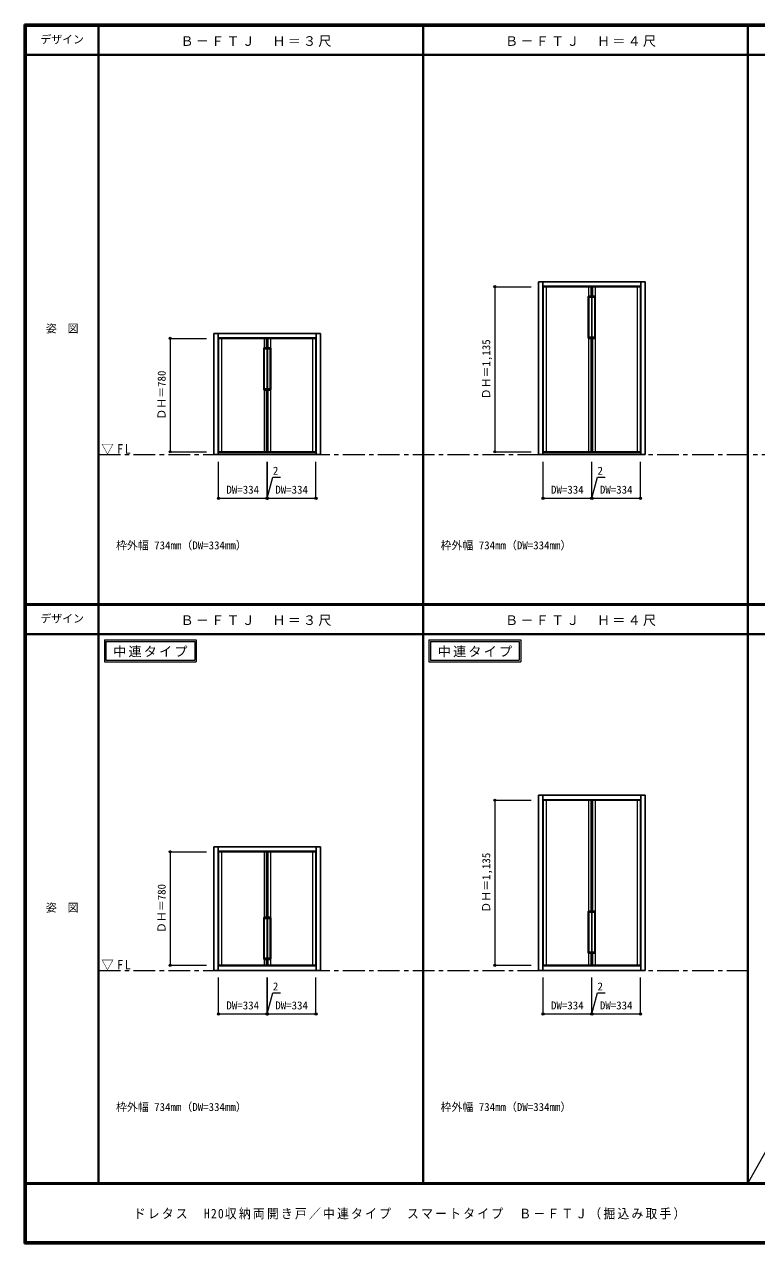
# Model space of a CAD drawing. Units: millimetres, scale not verified. Extents: x -6000 to 5700, y -4307 to 4260.
# Drawn here: x -6000 to -966, y -4205 to 4175 of the extents above; entities that cross this region are included whole.
import ezdxf
from ezdxf.enums import TextEntityAlignment as Align

# ---------------------------------------------------------------- set-up
doc = ezdxf.new("R2010")
doc.units = ezdxf.units.MM
doc.header["$LTSCALE"] = 30
doc.header["$PDMODE"] = 32
doc.header["$PDSIZE"] = 15
doc.linetypes.add('CHAIN1', pattern=[8, 5, -1, 1, -1])
for name, color, linetype, lineweight in [('0-1_通り芯', 7, 'CHAIN1', 18), ('0-2_扉', 3, 'Continuous', 25), ('0-3_仕上げ', 7, 'Continuous', 18), ('0-4_枠', 3, 'Continuous', 25), ('0-A_文字', 7, 'Continuous', 18), ('0-B_寸法', 7, 'Continuous', 9), ('F-1_枠', 6, 'Continuous', 40), ('F-A_文字', 7, 'Continuous', 18)]:
    doc.layers.add(name, color=color, linetype=linetype, lineweight=lineweight)
doc.styles.add('ＭＳ ゴシック', font='')
doc.styles.get('ＭＳ ゴシック').set_extended_font_data('MS Gothic')

msp = doc.modelspace()

# ---------------------------------------------------------------- linework, layer by layer
at = {"layer": '0-1_通り芯'}
msp.add_line((-5490, 1218), (5700, 1218), dxfattribs=at)
at = {"layer": '0-2_扉'}
for p, q in [((-2103.8, 2307), (-2103.8, 2372)), ((-2099.8, 2372), (-2099.8, 1237)), ((-2097.8, 2372), (-2097.8, 1237)), ((-2097.8, 2372), (-1763.8, 2372)), ((-2093.8, 2307), (-2093.8, 2372)), ((-1763.8, 1237), (-1763.8, 2372)), ((-2122.8, 2304), (-2122.8, 2020)), ((-2119.8, 2307), (-2099.8, 2307)), ((-2119.8, 2296), (-2119.8, 2028)), ((-2116.8, 2299), (-2102.8, 2299)), ((-2099.8, 2302), (-2099.8, 2303.5)), ((-2099.8, 2302), (-2099.8, 2303.5)), ((-2077.8, 2307), (-2097.8, 2307)), ((-2097.8, 2302), (-2097.8, 2303.5)), ((-2097.8, 2302), (-2097.8, 2303.5)), ((-2080.8, 2299), (-2094.8, 2299)), ((-2077.8, 2296), (-2077.8, 2028)), ((-2074.8, 2304), (-2074.8, 2020)), ((-4331.4, 2017), (-4665.4, 2017)), ((-4665.4, 2017), (-4665.4, 1237)), ((-4335.4, 1952), (-4335.4, 2017)), ((-4331.4, 2017), (-4331.4, 1237)), ((-4329.4, 2017), (-4329.4, 1237)), ((-4329.4, 2017), (-3995.4, 2017)), ((-4325.4, 1952), (-4325.4, 2017)), ((-3995.4, 1237), (-3995.4, 2017)), ((-2119.8, 2017), (-2099.8, 2017)), ((-2116.8, 2025), (-2102.8, 2025)), ((-2103.8, 1237), (-2103.8, 2017)), ((-2099.8, 2022), (-2099.8, 2020.5)), ((-2099.8, 2022), (-2099.8, 2020.5)), ((-2099.8, 2022), (-2099.8, 2020.5)), ((-2097.8, 2022), (-2097.8, 2020.5)), ((-2097.8, 2022), (-2097.8, 2020.5)), ((-2097.8, 2022), (-2097.8, 2020.5)), ((-2077.8, 2017), (-2097.8, 2017)), ((-2080.8, 2025), (-2094.8, 2025)), ((-2093.8, 1237), (-2093.8, 2017)), ((-4354.4, 1949), (-4354.4, 1665)), ((-4351.4, 1952), (-4331.4, 1952)), ((-4351.4, 1941), (-4351.4, 1673)), ((-4348.4, 1944), (-4334.4, 1944)), ((-4331.4, 1947), (-4331.4, 1948.5)), ((-4331.4, 1947), (-4331.4, 1948.5)), ((-4309.4, 1952), (-4329.4, 1952)), ((-4329.4, 1947), (-4329.4, 1948.5)), ((-4329.4, 1947), (-4329.4, 1948.5)), ((-4312.4, 1944), (-4326.4, 1944)), ((-4309.4, 1941), (-4309.4, 1673)), ((-4306.4, 1949), (-4306.4, 1665)), ((-4351.4, 1662), (-4331.4, 1662)), ((-4348.4, 1670), (-4334.4, 1670)), ((-4335.4, 1237), (-4335.4, 1662)), ((-4331.4, 1667), (-4331.4, 1665.5)), ((-4331.4, 1667), (-4331.4, 1665.5)), ((-4331.4, 1667), (-4331.4, 1665.5)), ((-4329.4, 1667), (-4329.4, 1665.5)), ((-4329.4, 1667), (-4329.4, 1665.5)), ((-4329.4, 1667), (-4329.4, 1665.5)), ((-4309.4, 1662), (-4329.4, 1662)), ((-4312.4, 1670), (-4326.4, 1670)), ((-4325.4, 1237), (-4325.4, 1662)), ((-4331.4, 1237), (-4665.4, 1237)), ((-4329.4, 1237), (-3995.4, 1237)), ((-2099.8, 1237), (-2433.8, 1237)), ((-2097.8, 1237), (-1763.8, 1237)), ((-2103.8, -1919.75), (-2103.8, -1156.75)), ((-2099.8, -1156.75), (-2099.8, -2291.75)), ((-2097.8, -1156.75), (-2097.8, -2291.75)), ((-2097.8, -1156.75), (-1763.8, -1156.75)), ((-2093.8, -1919.75), (-2093.8, -1156.75)), ((-1763.8, -2291.75), (-1763.8, -1156.75)), ((-4331.4, -1511.75), (-4665.4, -1511.75)), ((-4665.4, -1511.75), (-4665.4, -2291.75)), ((-4335.4, -1961.75), (-4335.4, -1511.75)), ((-4331.4, -1511.75), (-4331.4, -2291.75)), ((-4329.4, -1511.75), (-4329.4, -2291.75)), ((-4329.4, -1511.75), (-3995.4, -1511.75)), ((-4325.4, -1961.75), (-4325.4, -1511.75)), ((-3995.4, -2291.75), (-3995.4, -1511.75)), ((-2122.8, -1922.75), (-2122.8, -2206.75)), ((-2119.8, -1919.75), (-2099.8, -1919.75)), ((-2099.8, -1924.75), (-2099.8, -1923.25)), ((-2099.8, -1924.75), (-2099.8, -1923.25)), ((-2077.8, -1919.75), (-2097.8, -1919.75)), ((-2097.8, -1924.75), (-2097.8, -1923.25)), ((-2097.8, -1924.75), (-2097.8, -1923.25)), ((-2074.8, -1922.75), (-2074.8, -2206.75)), ((-4354.4, -1964.75), (-4354.4, -2248.75)), ((-4351.4, -1961.75), (-4331.4, -1961.75)), ((-4351.4, -1972.75), (-4351.4, -2240.75)), ((-4348.4, -1969.75), (-4334.4, -1969.75)), ((-4331.4, -1966.75), (-4331.4, -1965.25)), ((-4331.4, -1966.75), (-4331.4, -1965.25)), ((-4309.4, -1961.75), (-4329.4, -1961.75)), ((-4329.4, -1966.75), (-4329.4, -1965.25)), ((-4329.4, -1966.75), (-4329.4, -1965.25)), ((-4312.4, -1969.75), (-4326.4, -1969.75)), ((-4309.4, -1972.75), (-4309.4, -2240.75)), ((-4306.4, -1964.75), (-4306.4, -2248.75)), ((-2119.8, -1930.75), (-2119.8, -2198.75)), ((-2116.8, -1927.75), (-2102.8, -1927.75)), ((-2080.8, -1927.75), (-2094.8, -1927.75)), ((-2077.8, -1930.75), (-2077.8, -2198.75)), ((-4351.4, -2251.75), (-4331.4, -2251.75)), ((-4348.4, -2243.75), (-4334.4, -2243.75)), ((-4335.4, -2291.75), (-4335.4, -2251.75)), ((-4331.4, -2246.75), (-4331.4, -2248.25)), ((-4331.4, -2246.75), (-4331.4, -2248.25)), ((-4331.4, -2246.75), (-4331.4, -2248.25)), ((-4329.4, -2246.75), (-4329.4, -2248.25)), ((-4329.4, -2246.75), (-4329.4, -2248.25)), ((-4329.4, -2246.75), (-4329.4, -2248.25)), ((-4309.4, -2251.75), (-4329.4, -2251.75)), ((-4312.4, -2243.75), (-4326.4, -2243.75)), ((-4325.4, -2291.75), (-4325.4, -2251.75)), ((-2119.8, -2209.75), (-2099.8, -2209.75)), ((-2116.8, -2201.75), (-2102.8, -2201.75)), ((-2103.8, -2291.75), (-2103.8, -2209.75)), ((-2099.8, -2204.75), (-2099.8, -2206.25)), ((-2099.8, -2204.75), (-2099.8, -2206.25)), ((-2099.8, -2204.75), (-2099.8, -2206.25)), ((-2097.8, -2204.75), (-2097.8, -2206.25)), ((-2097.8, -2204.75), (-2097.8, -2206.25)), ((-2097.8, -2204.75), (-2097.8, -2206.25)), ((-2077.8, -2209.75), (-2097.8, -2209.75)), ((-2080.8, -2201.75), (-2094.8, -2201.75)), ((-2093.8, -2291.75), (-2093.8, -2209.75)), ((-4331.4, -2291.75), (-4665.4, -2291.75)), ((-4329.4, -2291.75), (-3995.4, -2291.75)), ((-2099.8, -2291.75), (-2433.8, -2291.75)), ((-2097.8, -2291.75), (-1763.8, -2291.75))]:
    msp.add_line(p, q, dxfattribs=at)
for points in [[(-2099.8, 2372), (-2433.8, 2372), (-2433.8, 1237)], [(-2099.8, -1156.75), (-2433.8, -1156.75), (-2433.8, -2291.75)]]:
    msp.add_lwpolyline(points, dxfattribs=at)
for centre, start, end in [((-2119.8, 2304), 90, 180), ((-2116.8, 2296), 90, 180), ((-2102.8, 2302), 270, 0), ((-2094.8, 2302), 180, 270), ((-2080.8, 2296), 0, 90), ((-2077.8, 2304), 0, 90), ((-2119.8, 2020), 180, 270), ((-2116.8, 2028), 180, 270), ((-2102.8, 2022), 0, 90), ((-2094.8, 2022), 90, 180), ((-2080.8, 2028), 270, 0), ((-2077.8, 2020), 270, 0), ((-4351.4, 1949), 90, 180), ((-4348.4, 1941), 90, 180), ((-4334.4, 1947), 270, 0), ((-4326.4, 1947), 180, 270), ((-4312.4, 1941), 0, 90), ((-4309.4, 1949), 0, 90), ((-4351.4, 1665), 180, 270), ((-4348.4, 1673), 180, 270), ((-4334.4, 1667), 0, 90), ((-4326.4, 1667), 90, 180), ((-4312.4, 1673), 270, 0), ((-4309.4, 1665), 270, 0), ((-2119.8, -1922.75), 90, 180), ((-2102.8, -1924.75), 270, 0), ((-2094.8, -1924.75), 180, 270), ((-2077.8, -1922.75), 0, 90), ((-4351.4, -1964.75), 90, 180), ((-4348.4, -1972.75), 90, 180), ((-4334.4, -1966.75), 270, 0), ((-4326.4, -1966.75), 180, 270), ((-4312.4, -1972.75), 0, 90), ((-4309.4, -1964.75), 0, 90), ((-2116.8, -1930.75), 90, 180), ((-2080.8, -1930.75), 0, 90), ((-4351.4, -2248.75), 180, 270), ((-4348.4, -2240.75), 180, 270), ((-4334.4, -2246.75), 0, 90), ((-4326.4, -2246.75), 90, 180), ((-4312.4, -2240.75), 270, 0), ((-4309.4, -2248.75), 270, 0), ((-2119.8, -2206.75), 180, 270), ((-2116.8, -2198.75), 180, 270), ((-2102.8, -2204.75), 0, 90), ((-2094.8, -2204.75), 90, 180), ((-2080.8, -2198.75), 270, 0), ((-2077.8, -2206.75), 270, 0)]:
    msp.add_arc(centre, 3, start, end, dxfattribs=at)
at = {"layer": '0-3_仕上げ'}
for p, q in [((-2412.8, 2372), (-2412.8, 1237)), ((-2120.8, 2372), (-2120.8, 2306.83)), ((-2076.8, 2372), (-2076.8, 2306.83)), ((-1784.8, 1237), (-1784.8, 2372)), ((-4644.4, 2017), (-4644.4, 1237)), ((-4352.4, 2017), (-4352.4, 1951.83)), ((-4308.4, 2017), (-4308.4, 1951.83)), ((-4016.4, 1237), (-4016.4, 2017)), ((-2120.8, 2017.17), (-2120.8, 1237)), ((-2076.8, 2017.17), (-2076.8, 1237)), ((-4352.4, 1662.17), (-4352.4, 1237)), ((-4308.4, 1662.17), (-4308.4, 1237)), ((-2412.8, -1156.75), (-2412.8, -2291.75)), ((-2120.8, -1156.75), (-2120.8, -1919.92)), ((-2076.8, -1156.75), (-2076.8, -1919.92)), ((-1784.8, -2291.75), (-1784.8, -1156.75)), ((-4644.4, -1511.75), (-4644.4, -2291.75)), ((-4352.4, -1511.75), (-4352.4, -1961.92)), ((-4308.4, -1511.75), (-4308.4, -1961.92)), ((-4016.4, -2291.75), (-4016.4, -1511.75)), ((-4352.4, -2251.58), (-4352.4, -2291.75)), ((-4308.4, -2251.58), (-4308.4, -2291.75)), ((-2120.8, -2209.58), (-2120.8, -2291.75)), ((-2076.8, -2209.58), (-2076.8, -2291.75))]:
    msp.add_line(p, q, dxfattribs=at)
at = {"layer": '0-4_枠'}
for p, q in [((-2465.8, 1218), (-2465.8, 2405)), ((-2465.8, 2405), (-1731.8, 2405)), ((-2435.8, 1218), (-2435.8, 2405)), ((-2435.8, 2375), (-1761.8, 2375)), ((-1761.8, 1218), (-1761.8, 2405)), ((-1731.8, 1218), (-1731.8, 2405)), ((-4697.4, 1218), (-4697.4, 2050)), ((-4697.4, 2050), (-3963.4, 2050)), ((-4667.4, 1218), (-4667.4, 2050)), ((-4667.4, 2020), (-3993.4, 2020)), ((-3993.4, 1218), (-3993.4, 2050)), ((-3963.4, 1218), (-3963.4, 2050)), ((-4697.4, 1218), (-3963.4, 1218)), ((-4667.4, 1233), (-3993.4, 1233)), ((-2465.8, 1218), (-1731.8, 1218)), ((-2435.8, 1233), (-1761.8, 1233)), ((-2465.8, -1123.75), (-1731.8, -1123.75)), ((-2465.8, -2326.75), (-2465.8, -1123.75)), ((-2435.8, -2326.75), (-2435.8, -1123.75)), ((-2435.8, -1153.75), (-1761.8, -1153.75)), ((-1761.8, -2326.75), (-1761.8, -1123.75)), ((-1731.8, -2326.75), (-1731.8, -1123.75)), ((-4697.4, -1478.75), (-3963.4, -1478.75)), ((-4697.4, -2326.75), (-4697.4, -1478.75)), ((-4667.4, -2326.75), (-4667.4, -1478.75)), ((-3993.4, -2326.75), (-3993.4, -1478.75)), ((-3963.4, -2326.75), (-3963.4, -1478.75)), ((-4667.4, -1508.75), (-3993.4, -1508.75)), ((-4697.4, -2326.75), (-3963.4, -2326.75)), ((-4667.4, -2296.75), (-3993.4, -2296.75)), ((-2465.8, -2326.75), (-1731.8, -2326.75)), ((-2435.8, -2296.75), (-1761.8, -2296.75))]:
    msp.add_line(p, q, dxfattribs=at)
at = {"layer": '0-A_文字'}
for p, q in [((-5450, -55.5), (-5450, -205.5)), ((-5440, -65.5), (-5440, -195.5)), ((-5440, -65.5), (-4828.97, -65.5)), ((-4828.97, -65.5), (-4828.97, -195.5)), ((-3218.4, -55.5), (-3218.4, -205.5)), ((-3208.4, -65.5), (-3208.4, -195.5)), ((-3208.4, -65.5), (-2597.37, -65.5)), ((-2597.37, -65.5), (-2597.37, -195.5)), ((-5450, -205.5), (-4818.97, -205.5)), ((-5440, -195.5), (-4828.97, -195.5)), ((-3218.4, -205.5), (-2587.37, -205.5)), ((-3208.4, -195.5), (-2597.37, -195.5))]:
    msp.add_line(p, q, dxfattribs=at)
at = {"layer": '0-A_文字', "linetype": 'CHAIN1'}
msp.add_line((-5490, -2326.75), (-1026.8, -2326.75), dxfattribs=at)
at = {"layer": '0-A_文字'}
for points in [[(-5450, -55.5), (-4818.97, -55.5), (-4818.97, -205.5)], [(-3218.4, -55.5), (-2587.37, -55.5), (-2587.37, -205.5)]]:
    msp.add_lwpolyline(points, dxfattribs=at)
at = {"layer": '0-B_寸法', "color": 4}
for p, q in [((-2765.8, 2372), (-2765.8, 1237)), ((-2765.8, 2372), (-2515.8, 2372)), ((-4997.4, 2017), (-4997.4, 1237)), ((-4997.4, 2017), (-4747.4, 2017)), ((-4997.4, 1237), (-4747.4, 1237)), ((-2765.8, 1237), (-2515.8, 1237)), ((-4665.4, 918), (-4665.4, 1168)), ((-4331.4, 918), (-4331.4, 1168)), ((-2433.8, 918), (-2433.8, 1168)), ((-2099.8, 918), (-2099.8, 1168)), ((-4665.4, 918), (-4331.4, 918)), ((-2433.8, 918), (-2099.8, 918)), ((-2765.8, -1156.75), (-2765.8, -2291.75)), ((-2765.8, -1156.75), (-2515.8, -1156.75)), ((-4997.4, -1511.75), (-4997.4, -2291.75)), ((-4997.4, -1511.75), (-4747.4, -1511.75)), ((-4997.4, -2291.75), (-4747.4, -2291.75)), ((-2765.8, -2291.75), (-2515.8, -2291.75)), ((-4665.4, -2626.75), (-4665.4, -2376.75)), ((-4331.4, -2626.75), (-4331.4, -2376.75)), ((-2433.8, -2626.75), (-2433.8, -2376.75)), ((-2099.8, -2626.75), (-2099.8, -2376.75)), ((-4665.4, -2626.75), (-4331.4, -2626.75)), ((-2433.8, -2626.75), (-2099.8, -2626.75))]:
    msp.add_line(p, q, dxfattribs=at)
for points in [[(-4331.4, 918), (-4329.4, 918), (-4329.4, 1168)], [(-4329.4, 918), (-3995.4, 918), (-3995.4, 1168)], [(-2099.8, 918), (-2097.8, 918), (-2097.8, 1168)], [(-2097.8, 918), (-1763.8, 918), (-1763.8, 1168)], [(-4330.4, 918), (-4291.43, 1063.45), (-4239.49, 1063.45)], [(-2098.8, 918), (-2059.83, 1063.45), (-2007.89, 1063.45)], [(-4331.4, -2626.75), (-4329.4, -2626.75), (-4329.4, -2376.75)], [(-4329.4, -2626.75), (-3995.4, -2626.75), (-3995.4, -2376.75)], [(-2099.8, -2626.75), (-2097.8, -2626.75), (-2097.8, -2376.75)], [(-2097.8, -2626.75), (-1763.8, -2626.75), (-1763.8, -2376.75)], [(-4330.4, -2626.75), (-4291.43, -2481.3), (-4239.49, -2481.3)], [(-2098.8, -2626.75), (-2059.83, -2481.3), (-2007.89, -2481.3)]]:
    msp.add_lwpolyline(points, dxfattribs=at)
at = {"layer": '0-B_寸法'}
for p in [(-2765.8, 2372), (-4997.4, 2017), (-4997.4, 1237), (-2765.8, 1237), (-4665.4, 918), (-4331.4, 918), (-4329.4, 918), (-3995.4, 918), (-2433.8, 918), (-2099.8, 918), (-2097.8, 918), (-1763.8, 918), (-2765.8, -1156.75), (-4997.4, -1511.75), (-4997.4, -2291.75), (-2765.8, -2291.75), (-4665.4, -2626.75), (-4331.4, -2626.75), (-4329.4, -2626.75), (-3995.4, -2626.75), (-2433.8, -2626.75), (-2099.8, -2626.75), (-2097.8, -2626.75), (-1763.8, -2626.75)]:
    msp.add_point(p, dxfattribs=at)
at = {"layer": 'F-1_枠'}
for p, q in [((-6000, 4175), (5700, 4175)), ((-6000, 4175), (-6000, -4205)), ((-6000, 4170), (5700, 4170)), ((-6000, 4165), (5700, 4165)), ((-5995, 4175), (-5995, -4205)), ((-5990, 4175), (-5990, -4205)), ((-5490, 4175), (-5490, -3790)), ((-3258.4, 4175), (-3258.4, -3790)), ((-1026.8, 4165), (-1026.8, -3790)), ((-6000, 3965), (5700, 3965)), ((-5990, 190.5), (5690, 190.5)), ((-5990, 187.5), (5690, 187.5)), ((-5990, 184.5), (5690, 184.5)), ((-5990, -15.5), (5690, -15.5)), ((5700, -3790), (-6000, -3790)), ((5700, -3795), (-6000, -3795)), ((5700, -4195), (-6000, -4195)), ((5700, -4200), (-6000, -4200)), ((5700, -4205), (-6000, -4205))]:
    msp.add_line(p, q, dxfattribs=at)
at = {"layer": 'F-A_文字'}
msp.add_line((1204.8, 184.5), (-1026.8, -3790), dxfattribs=at)

# ---------------------------------------------------------------- texts
at = {"layer": '0-A_文字', "style": 'ＭＳ ゴシック'}
for p in [(-5370, 550.5), (-3138.4, 550.5), (-5370, -3310), (-3138.4, -3310)]:
    msp.add_text('枠外幅 734mm（DW=334mm）', height=54.99, dxfattribs=at).set_placement(p, align=Align.BOTTOM_LEFT)
at = {"layer": '0-A_文字', "char_height": 65.98, "attachment_point": 7, "style": 'ＭＳ ゴシック'}
for s, insert in [('\\T1.17;Ｂ－ＦＴＪ\u3000Ｈ＝３尺', (-4926.65, 4020)), ('\\T1.17;Ｂ－ＦＴＪ\u3000Ｈ＝４尺', (-2695.05, 4020)), ('\\T1.26;\\W0.95;▽FL', (-5471.25, 1218)), ('\\T1.17;Ｂ－ＦＴＪ\u3000Ｈ＝３尺', (-4926.65, 39.5)), ('\\T1.17;Ｂ－ＦＴＪ\u3000Ｈ＝４尺', (-2695.05, 39.5)), ('\\T1.17;中連タイプ', (-5389.48, -175.5)), ('\\T1.17;中連タイプ', (-3157.88, -175.5)), ('\\T1.26;\\W0.95;▽FL', (-5471.25, -2326.75))]:
    msp.add_mtext(s, dxfattribs=dict(at, insert=insert))
at = {"layer": '0-B_寸法', "style": 'ＭＳ ゴシック'}
for s, p in [('ＤＨ＝1,135', (-2780.8, 1598.25)), ('ＤＨ＝780', (-5012.4, 1458.25)), ('ＤＨ＝1,135', (-2780.8, -1930.5)), ('ＤＨ＝780', (-5012.4, -2070.5))]:
    msp.add_text(s, height=54.99, rotation=90, dxfattribs=at).set_placement(p, align=Align.BOTTOM_LEFT)
for s, p in [('2', (-4291.43, 1063.45)), ('2', (-2059.83, 1063.45)), ('DW=334', (-4610.9, 933)), ('DW=334', (-4274.9, 933)), ('DW=334', (-2379.3, 933)), ('DW=334', (-2043.3, 933)), ('2', (-4291.43, -2481.3)), ('2', (-2059.83, -2481.3)), ('DW=334', (-4610.9, -2611.75)), ('DW=334', (-4274.9, -2611.75)), ('DW=334', (-2379.3, -2611.75)), ('DW=334', (-2043.3, -2611.75))]:
    msp.add_text(s, height=54.99, dxfattribs=at).set_placement(p, align=Align.BOTTOM_LEFT)
at = {"layer": 'F-A_文字', "style": 'ＭＳ ゴシック'}
for s, p in [('デザイン', (-5890, 4027.5)), ('姿\u3000図', (-5852.5, 2040.25)), ('デザイン', (-5890, 47)), ('姿\u3000図', (-5852.5, -1940.25))]:
    msp.add_text(s, height=54.99, dxfattribs=at).set_placement(p, align=Align.BOTTOM_LEFT)
at = {"layer": 'F-A_文字', "insert": (-5247.55, -4040), "char_height": 65.98, "attachment_point": 7, "style": 'ＭＳ ゴシック'}
msp.add_mtext('\\T1.19;\\W0.9;ドレタス\u3000H20収納両開き戸／中連タイプ\u3000スマートタイプ\u3000Ｂ－ＦＴＪ（掘込み取手）', dxfattribs=at)

doc.saveas('drawing.dxf')
